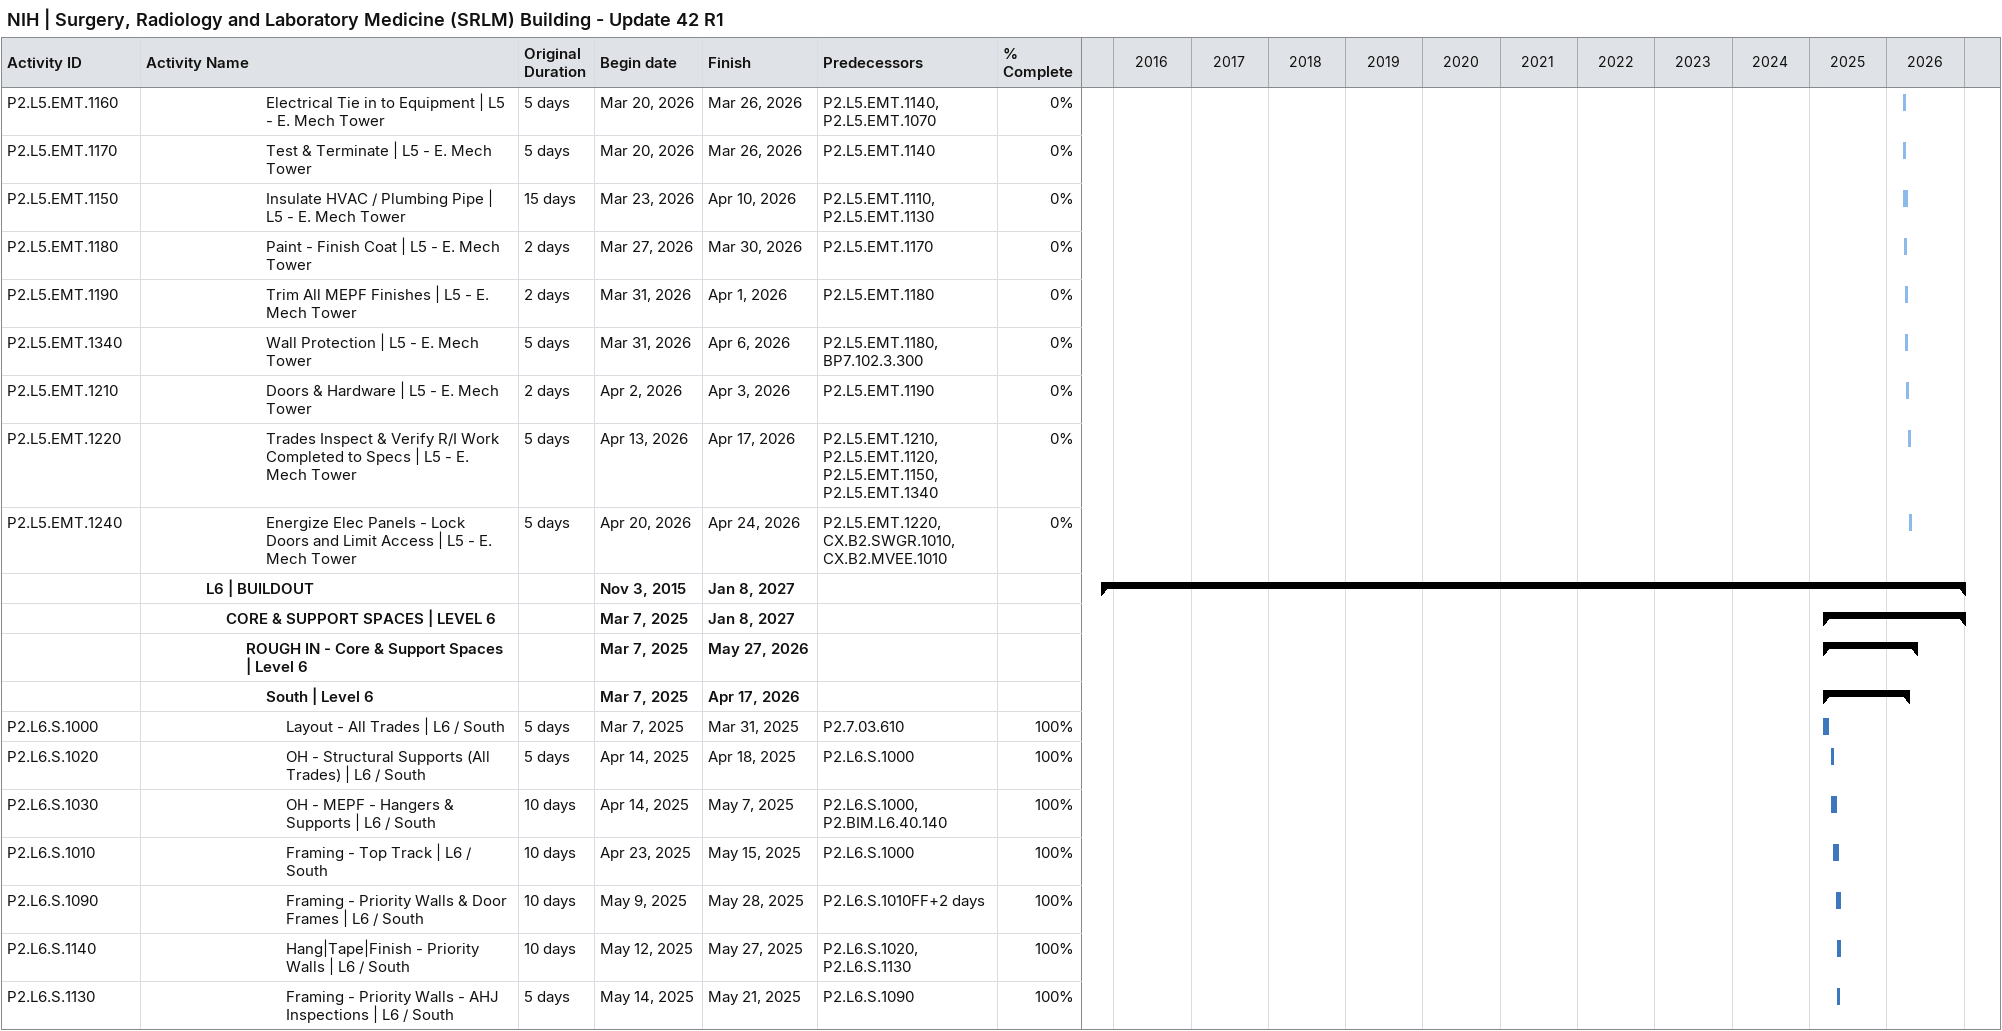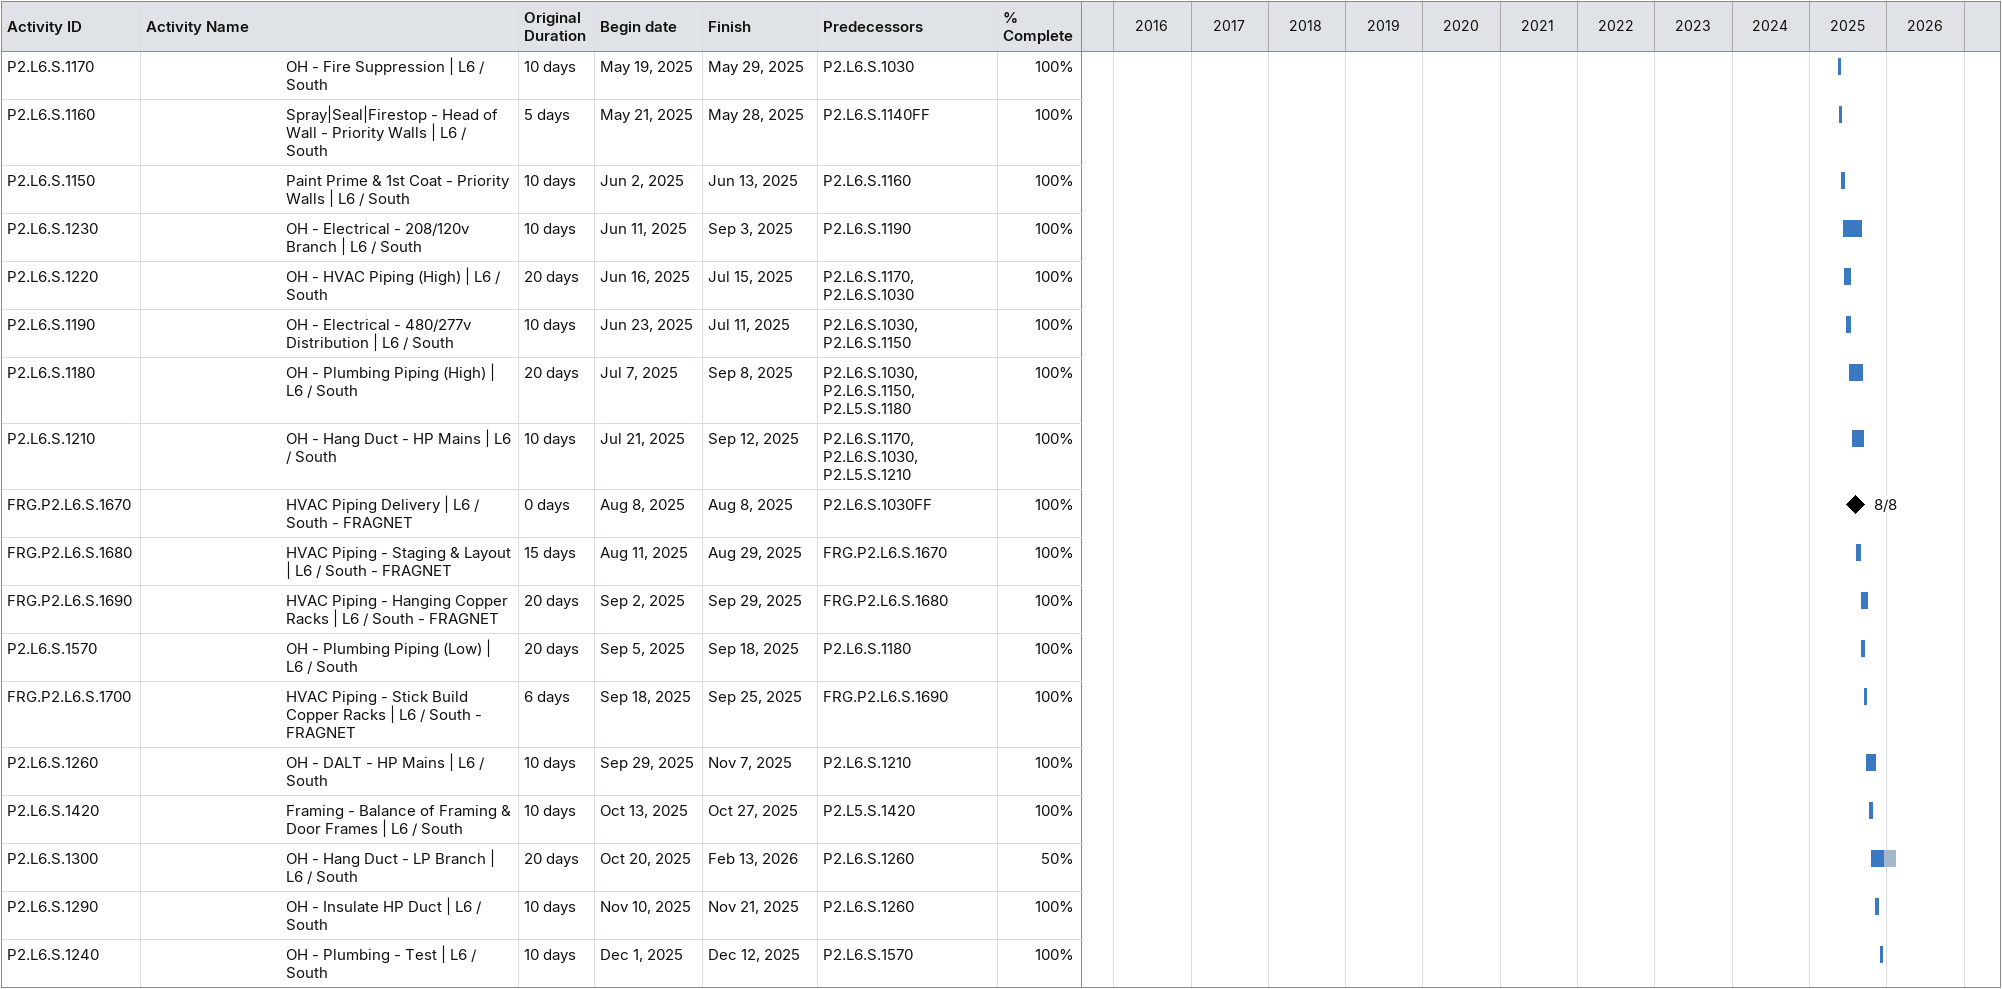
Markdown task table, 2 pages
NIH | Surgery, Radiology and Laboratory Medicine (SRLM) Building - Update 42 R1

| ID | Level | Task | Original duration | Start | Finish | Predecessors | % complete |
|---|---|---|---|---|---|---|---|
| P2.L5.EMT.1160 | 7 | Electrical Tie in to Equipment \| L5 - E. Mech Tower | 5d | 2026-03-20 | 2026-03-26 | P2.L5.EMT.1140, P2.L5.EMT.1070 | 0 |
| P2.L5.EMT.1170 | 7 | Test & Terminate \| L5 - E. Mech Tower | 5d | 2026-03-20 | 2026-03-26 | P2.L5.EMT.1140 | 0 |
| P2.L5.EMT.1150 | 7 | Insulate HVAC / Plumbing Pipe \| L5 - E. Mech Tower | 15d | 2026-03-23 | 2026-04-10 | P2.L5.EMT.1110, P2.L5.EMT.1130 | 0 |
| P2.L5.EMT.1180 | 7 | Paint - Finish Coat \| L5 - E. Mech Tower | 2d | 2026-03-27 | 2026-03-30 | P2.L5.EMT.1170 | 0 |
| P2.L5.EMT.1190 | 7 | Trim All MEPF Finishes \| L5 - E. Mech Tower | 2d | 2026-03-31 | 2026-04-01 | P2.L5.EMT.1180 | 0 |
| P2.L5.EMT.1340 | 7 | Wall Protection \| L5 - E. Mech Tower | 5d | 2026-03-31 | 2026-04-06 | P2.L5.EMT.1180, BP7.102.3.300 | 0 |
| P2.L5.EMT.1210 | 7 | Doors & Hardware \| L5 - E. Mech Tower | 2d | 2026-04-02 | 2026-04-03 | P2.L5.EMT.1190 | 0 |
| P2.L5.EMT.1220 | 7 | Trades Inspect & Verify R/I Work Completed to Specs \| L5 - E. Mech Tower | 5d | 2026-04-13 | 2026-04-17 | P2.L5.EMT.1210, P2.L5.EMT.1120, P2.L5.EMT.1150, P2.L5.EMT.1340 | 0 |
| P2.L5.EMT.1240 | 7 | Energize Elec Panels - Lock Doors and Limit Access \| L5 - E. Mech Tower | 5d | 2026-04-20 | 2026-04-24 | P2.L5.EMT.1220, CX.B2.SWGR.1010, CX.B2.MVEE.1010 | 0 |
|  | 4 | **L6 \| BUILDOUT** |  | 2015-11-03 | 2027-01-08 |  |  |
|  | 5 | **CORE & SUPPORT SPACES \| LEVEL 6** |  | 2025-03-07 | 2027-01-08 |  |  |
|  | 6 | **ROUGH IN - Core & Support Spaces \| Level 6** |  | 2025-03-07 | 2026-05-27 |  |  |
|  | 7 | **South \| Level 6** |  | 2025-03-07 | 2026-04-17 |  |  |
| P2.L6.S.1000 | 8 | Layout - All Trades \| L6 / South | 5d | 2025-03-07 | 2025-03-31 | P2.7.03.610 | 100 |
| P2.L6.S.1020 | 8 | OH - Structural Supports (All Trades) \| L6 / South | 5d | 2025-04-14 | 2025-04-18 | P2.L6.S.1000 | 100 |
| P2.L6.S.1030 | 8 | OH - MEPF - Hangers & Supports \| L6 / South | 10d | 2025-04-14 | 2025-05-07 | P2.L6.S.1000, P2.BIM.L6.40.140 | 100 |
| P2.L6.S.1010 | 8 | Framing - Top Track \| L6 / South | 10d | 2025-04-23 | 2025-05-15 | P2.L6.S.1000 | 100 |
| P2.L6.S.1090 | 8 | Framing - Priority Walls & Door Frames \| L6 / South | 10d | 2025-05-09 | 2025-05-28 | P2.L6.S.1010FF+2d | 100 |
| P2.L6.S.1140 | 8 | Hang\|Tape\|Finish - Priority Walls \| L6 / South | 10d | 2025-05-12 | 2025-05-27 | P2.L6.S.1020, P2.L6.S.1130 | 100 |
| P2.L6.S.1130 | 8 | Framing - Priority Walls - AHJ Inspections \| L6 / South | 5d | 2025-05-14 | 2025-05-21 | P2.L6.S.1090 | 100 |
| P2.L6.S.1170 | 8 | OH - Fire Suppression \| L6 / South | 10d | 2025-05-19 | 2025-05-29 | P2.L6.S.1030 | 100 |
| P2.L6.S.1160 | 8 | Spray\|Seal\|Firestop - Head of Wall - Priority Walls \| L6 / South | 5d | 2025-05-21 | 2025-05-28 | P2.L6.S.1140FF | 100 |
| P2.L6.S.1150 | 8 | Paint Prime & 1st Coat - Priority Walls \| L6 / South | 10d | 2025-06-02 | 2025-06-13 | P2.L6.S.1160 | 100 |
| P2.L6.S.1230 | 8 | OH - Electrical - 208/120v Branch \| L6 / South | 10d | 2025-06-11 | 2025-09-03 | P2.L6.S.1190 | 100 |
| P2.L6.S.1220 | 8 | OH - HVAC Piping (High) \| L6 / South | 20d | 2025-06-16 | 2025-07-15 | P2.L6.S.1170, P2.L6.S.1030 | 100 |
| P2.L6.S.1190 | 8 | OH - Electrical - 480/277v Distribution \| L6 / South | 10d | 2025-06-23 | 2025-07-11 | P2.L6.S.1030, P2.L6.S.1150 | 100 |
| P2.L6.S.1180 | 8 | OH - Plumbing Piping (High) \| L6 / South | 20d | 2025-07-07 | 2025-09-08 | P2.L6.S.1030, P2.L6.S.1150, P2.L5.S.1180 | 100 |
| P2.L6.S.1210 | 8 | OH - Hang Duct - HP Mains \| L6 / South | 10d | 2025-07-21 | 2025-09-12 | P2.L6.S.1170, P2.L6.S.1030, P2.L5.S.1210 | 100 |
| FRG.P2.L6.S.1670 | 8 | HVAC Piping Delivery \| L6 / South - FRAGNET | 0d | 2025-08-08 | 2025-08-08 | P2.L6.S.1030FF | 100 |
| FRG.P2.L6.S.1680 | 8 | HVAC Piping - Staging & Layout \| L6 / South - FRAGNET | 15d | 2025-08-11 | 2025-08-29 | FRG.P2.L6.S.1670 | 100 |
| FRG.P2.L6.S.1690 | 8 | HVAC Piping - Hanging Copper Racks \| L6 / South - FRAGNET | 20d | 2025-09-02 | 2025-09-29 | FRG.P2.L6.S.1680 | 100 |
| P2.L6.S.1570 | 8 | OH - Plumbing Piping (Low) \| L6 / South | 20d | 2025-09-05 | 2025-09-18 | P2.L6.S.1180 | 100 |
| FRG.P2.L6.S.1700 | 8 | HVAC Piping - Stick Build Copper Racks \| L6 / South - FRAGNET | 6d | 2025-09-18 | 2025-09-25 | FRG.P2.L6.S.1690 | 100 |
| P2.L6.S.1260 | 8 | OH - DALT - HP Mains \| L6 / South | 10d | 2025-09-29 | 2025-11-07 | P2.L6.S.1210 | 100 |
| P2.L6.S.1420 | 8 | Framing - Balance of Framing & Door Frames \| L6 / South | 10d | 2025-10-13 | 2025-10-27 | P2.L5.S.1420 | 100 |
| P2.L6.S.1300 | 8 | OH - Hang Duct - LP Branch \| L6 / South | 20d | 2025-10-20 | 2026-02-13 | P2.L6.S.1260 | 50 |
| P2.L6.S.1290 | 8 | OH - Insulate HP Duct \| L6 / South | 10d | 2025-11-10 | 2025-11-21 | P2.L6.S.1260 | 100 |
| P2.L6.S.1240 | 8 | OH - Plumbing - Test \| L6 / South | 10d | 2025-12-01 | 2025-12-12 | P2.L6.S.1570 | 100 |
